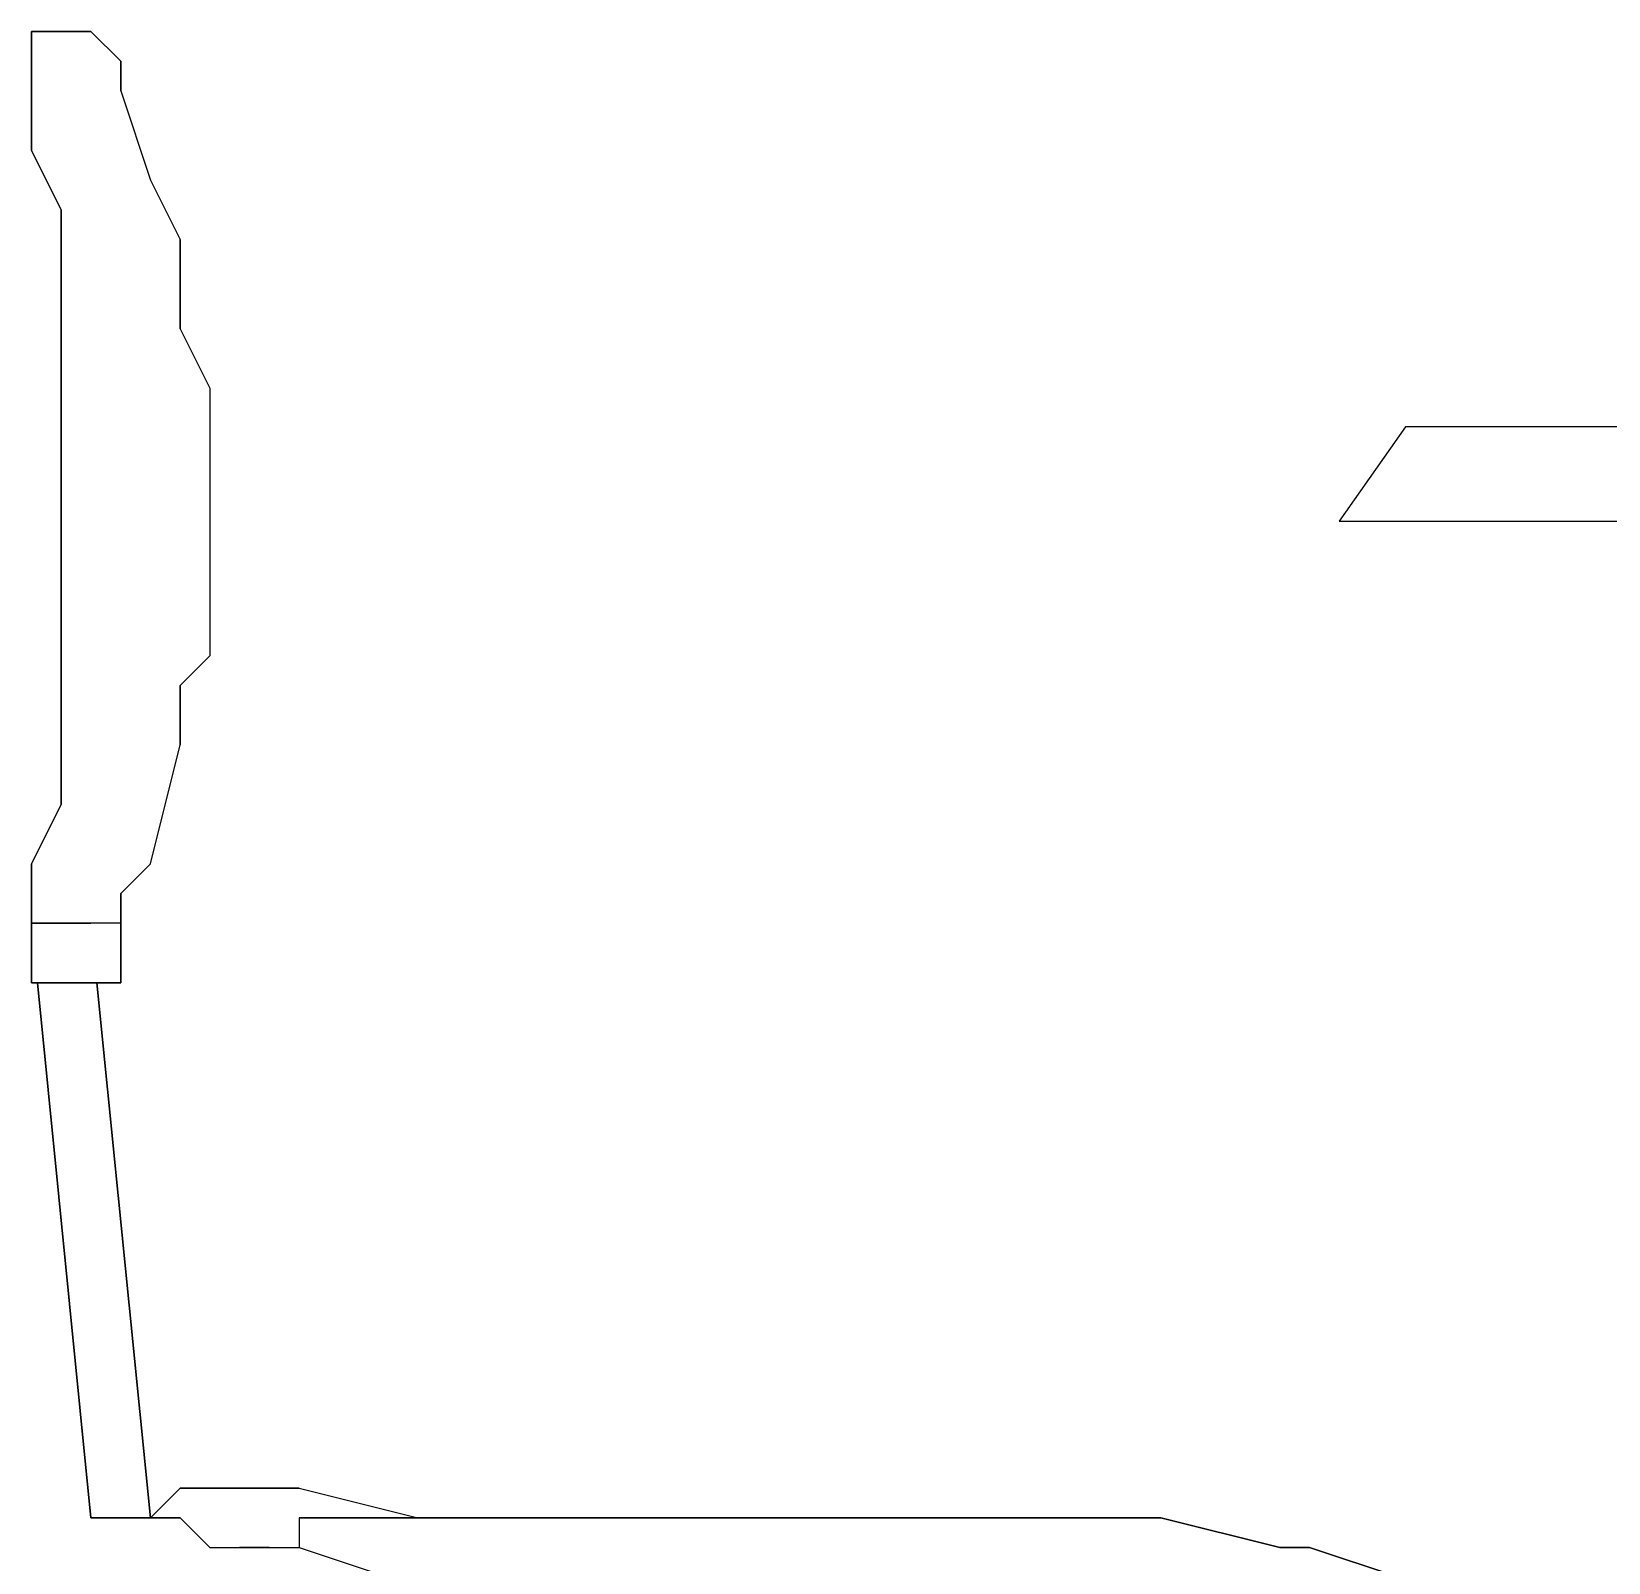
# Model space of a CAD drawing. Header units: millimetres. Extents: x -9787 to -7748, y 3371 to 4331.
# Drawn here: x -9787 to -9257, y 3816 to 4331 of the extents above; entities that cross this region are included whole.
import ezdxf

# ---------------------------------------------------------------- set-up
doc = ezdxf.new("R2010")
doc.units = ezdxf.units.MM
doc.layers.add('FUN', color=2, linetype='Continuous')

msp = doc.modelspace()

# ---------------------------------------------------------------- linework, layer by layer
at = {"layer": 'FUN', "color": 7, "linetype": 'Continuous'}
for p, q in [((-9787.24, 4330.72), (-9787.24, 4320.72)), ((-9787.24, 4310.72), (-9787.24, 4330.72)), ((-9787.24, 4320.72), (-9787.24, 4330.72)), ((-9787.24, 4320.72), (-9787.24, 4330.72)), ((-9787.24, 4310.72), (-9787.24, 4330.72)), ((-9787.24, 4330.72), (-9787.24, 4320.72)), ((-9767.24, 4330.72), (-9787.24, 4330.72)), ((-9787.24, 4330.72), (-9767.24, 4330.72)), ((-9757.24, 4320.72), (-9767.24, 4330.72)), ((-9767.24, 4330.72), (-9757.24, 4320.72)), ((-9787.24, 4320.72), (-9787.24, 4290.72)), ((-9787.24, 4290.72), (-9787.24, 4320.72)), ((-9787.24, 4320.72), (-9787.24, 4320.72)), ((-9787.24, 4320.72), (-9787.24, 4320.72)), ((-9787.24, 4310.72), (-9787.24, 4320.72)), ((-9787.24, 4320.72), (-9787.24, 4320.72)), ((-9787.24, 4320.72), (-9787.24, 4320.72)), ((-9787.24, 4310.72), (-9787.24, 4320.72)), ((-9787.24, 4320.72), (-9787.24, 4310.72)), ((-9787.24, 4310.72), (-9787.24, 4320.72)), ((-9787.24, 4320.72), (-9787.24, 4320.72)), ((-9787.24, 4310.72), (-9787.24, 4320.72)), ((-9787.24, 4320.72), (-9787.24, 4320.72)), ((-9787.24, 4320.72), (-9787.24, 4310.72)), ((-9757.24, 4320.72), (-9757.24, 4310.72)), ((-9757.24, 4310.72), (-9757.24, 4320.72)), ((-9757.24, 4320.72), (-9757.24, 4320.72)), ((-9757.24, 4320.72), (-9757.24, 4320.72)), ((-9757.24, 4320.72), (-9757.24, 4310.72)), ((-9757.24, 4310.72), (-9757.24, 4320.72)), ((-9757.24, 4320.72), (-9757.24, 4320.72)), ((-9757.24, 4310.72), (-9757.24, 4320.72)), ((-9757.24, 4320.72), (-9757.24, 4320.72)), ((-9757.24, 4320.72), (-9757.24, 4310.72)), ((-9787.24, 4310.72), (-9787.24, 4290.72)), ((-9787.24, 4290.72), (-9787.24, 4310.72)), ((-9787.24, 4290.72), (-9787.24, 4310.72)), ((-9787.24, 4290.72), (-9787.24, 4310.72)), ((-9787.24, 4310.72), (-9787.24, 4310.72)), ((-9787.24, 4310.72), (-9787.24, 4310.72)), ((-9787.24, 4310.72), (-9787.24, 4310.72)), ((-9787.24, 4310.72), (-9787.24, 4310.72)), ((-9757.24, 4310.72), (-9747.24, 4280.72)), ((-9757.24, 4310.72), (-9757.24, 4310.72)), ((-9757.24, 4310.72), (-9757.24, 4310.72)), ((-9757.24, 4310.72), (-9757.24, 4310.72)), ((-9757.24, 4310.72), (-9757.24, 4310.72)), ((-9757.24, 4310.72), (-9757.24, 4310.72)), ((-9757.24, 4310.72), (-9757.24, 4310.72)), ((-9757.24, 4310.72), (-9757.24, 4310.72)), ((-9757.24, 4310.72), (-9757.24, 4310.72)), ((-9787.24, 4290.72), (-9777.24, 4270.72)), ((-9787.24, 4290.72), (-9787.24, 4290.72)), ((-9787.24, 4290.72), (-9777.24, 4270.72)), ((-9787.24, 4290.72), (-9777.24, 4270.72)), ((-9777.24, 4270.72), (-9787.24, 4290.72)), ((-9787.24, 4290.72), (-9787.24, 4290.72)), ((-9747.24, 4280.72), (-9737.24, 4260.72)), ((-9747.24, 4280.72), (-9737.24, 4260.72)), ((-9777.24, 4240.72), (-9777.24, 4270.72)), ((-9777.24, 4240.72), (-9777.24, 4270.72)), ((-9777.24, 4270.72), (-9777.24, 4260.72)), ((-9777.24, 4260.72), (-9777.24, 4270.72)), ((-9777.24, 4270.72), (-9777.24, 4260.72)), ((-9777.24, 4260.72), (-9777.24, 4270.72)), ((-9777.24, 4230.72), (-9777.24, 4260.72)), ((-9777.24, 4260.72), (-9777.24, 4230.72)), ((-9777.24, 4230.72), (-9777.24, 4260.72)), ((-9777.24, 4260.72), (-9777.24, 4230.72)), ((-9777.24, 4230.72), (-9777.24, 4260.72)), ((-9777.24, 4260.72), (-9777.24, 4230.72)), ((-9777.24, 4230.72), (-9777.24, 4260.72)), ((-9777.24, 4260.72), (-9777.24, 4230.72)), ((-9777.24, 4230.72), (-9777.24, 4260.72)), ((-9777.24, 4260.72), (-9777.24, 4230.72)), ((-9777.24, 4230.72), (-9777.24, 4260.72)), ((-9777.24, 4260.72), (-9777.24, 4230.72)), ((-9777.24, 4260.72), (-9777.24, 4230.72)), ((-9777.24, 4260.72), (-9777.24, 4230.72)), ((-9777.24, 4260.72), (-9777.24, 4260.72)), ((-9777.24, 4260.72), (-9777.24, 4260.72)), ((-9777.24, 4260.72), (-9777.24, 4260.72)), ((-9777.24, 4260.72), (-9777.24, 4260.72)), ((-9777.24, 4260.72), (-9777.24, 4260.72)), ((-9777.24, 4260.72), (-9777.24, 4240.72)), ((-9777.24, 4240.72), (-9777.24, 4260.72)), ((-9777.24, 4260.72), (-9777.24, 4260.72)), ((-9777.24, 4260.72), (-9777.24, 4260.72)), ((-9777.24, 4260.72), (-9777.24, 4260.72)), ((-9777.24, 4260.72), (-9777.24, 4260.72)), ((-9777.24, 4260.72), (-9777.24, 4260.72)), ((-9737.24, 4260.72), (-9737.24, 4240.72)), ((-9737.24, 4230.72), (-9737.24, 4260.72)), ((-9737.24, 4260.72), (-9737.24, 4230.72)), ((-9737.24, 4260.72), (-9737.24, 4230.72)), ((-9737.24, 4260.72), (-9737.24, 4230.72)), ((-9737.24, 4260.72), (-9737.24, 4240.72)), ((-9777.24, 4230.72), (-9777.24, 4240.72)), ((-9777.24, 4220.72), (-9777.24, 4240.72)), ((-9777.24, 4220.72), (-9777.24, 4240.72)), ((-9777.24, 4240.72), (-9777.24, 4230.72)), ((-9737.24, 4240.72), (-9737.24, 4230.72)), ((-9737.24, 4240.72), (-9737.24, 4230.72)), ((-9777.24, 4230.72), (-9777.24, 4200.72)), ((-9777.24, 4230.72), (-9777.24, 4200.72)), ((-9777.24, 4200.72), (-9777.24, 4230.72)), ((-9777.24, 4230.72), (-9777.24, 4200.72)), ((-9777.24, 4200.72), (-9777.24, 4230.72)), ((-9777.24, 4230.72), (-9777.24, 4200.72)), ((-9777.24, 4200.72), (-9777.24, 4230.72)), ((-9777.24, 4230.72), (-9777.24, 4200.72)), ((-9777.24, 4200.72), (-9777.24, 4230.72)), ((-9777.24, 4200.72), (-9777.24, 4230.72)), ((-9777.24, 4230.72), (-9777.24, 4230.72)), ((-9777.24, 4230.72), (-9777.24, 4230.72)), ((-9777.24, 4230.72), (-9777.24, 4230.72)), ((-9777.24, 4230.72), (-9777.24, 4230.72)), ((-9777.24, 4230.72), (-9777.24, 4230.72)), ((-9777.24, 4230.72), (-9777.24, 4220.72)), ((-9777.24, 4230.72), (-9777.24, 4230.72)), ((-9777.24, 4230.72), (-9777.24, 4230.72)), ((-9777.24, 4230.72), (-9777.24, 4230.72)), ((-9777.24, 4230.72), (-9777.24, 4230.72)), ((-9777.24, 4230.72), (-9777.24, 4230.72)), ((-9777.24, 4220.72), (-9777.24, 4230.72)), ((-9737.24, 4230.72), (-9727.24, 4210.72)), ((-9737.24, 4230.72), (-9727.24, 4210.72)), ((-9737.24, 4230.72), (-9727.24, 4210.72)), ((-9737.24, 4230.72), (-9727.24, 4210.72)), ((-9777.24, 4200.72), (-9777.24, 4220.72)), ((-9777.24, 4200.72), (-9777.24, 4220.72)), ((-9727.24, 4210.72), (-9727.24, 4200.72)), ((-9727.24, 4210.72), (-9727.24, 4200.72)), ((-9777.24, 4170.72), (-9777.24, 4200.72)), ((-9777.24, 4170.72), (-9777.24, 4200.72)), ((-9777.24, 4170.72), (-9777.24, 4200.72)), ((-9777.24, 4170.72), (-9777.24, 4200.72)), ((-9777.24, 4170.72), (-9777.24, 4200.72)), ((-9777.24, 4200.72), (-9777.24, 4170.72)), ((-9777.24, 4170.72), (-9777.24, 4200.72)), ((-9777.24, 4200.72), (-9777.24, 4170.72)), ((-9777.24, 4170.72), (-9777.24, 4200.72)), ((-9777.24, 4200.72), (-9777.24, 4170.72)), ((-9777.24, 4170.72), (-9777.24, 4200.72)), ((-9777.24, 4170.72), (-9777.24, 4200.72)), ((-9777.24, 4200.72), (-9777.24, 4200.72)), ((-9777.24, 4200.72), (-9777.24, 4200.72)), ((-9777.24, 4200.72), (-9777.24, 4200.72)), ((-9777.24, 4200.72), (-9777.24, 4200.72)), ((-9777.24, 4200.72), (-9777.24, 4200.72)), ((-9777.24, 4200.72), (-9777.24, 4200.72)), ((-9777.24, 4200.72), (-9777.24, 4200.72)), ((-9777.24, 4200.72), (-9777.24, 4200.72)), ((-9777.24, 4200.72), (-9777.24, 4200.72)), ((-9777.24, 4200.72), (-9777.24, 4200.72)), ((-9727.24, 4200.72), (-9727.24, 4180.72)), ((-9727.24, 4200.72), (-9727.24, 4180.72)), ((-9727.24, 4180.72), (-9727.24, 4170.72)), ((-9727.24, 4180.72), (-9727.24, 4170.72)), ((-9777.24, 4140.72), (-9777.24, 4170.72)), ((-9777.24, 4170.72), (-9777.24, 4140.72)), ((-9777.24, 4140.72), (-9777.24, 4170.72)), ((-9777.24, 4170.72), (-9777.24, 4140.72)), ((-9777.24, 4140.72), (-9777.24, 4170.72)), ((-9777.24, 4170.72), (-9777.24, 4140.72)), ((-9777.24, 4140.72), (-9777.24, 4170.72)), ((-9777.24, 4170.72), (-9777.24, 4140.72)), ((-9777.24, 4140.72), (-9777.24, 4170.72)), ((-9777.24, 4170.72), (-9777.24, 4150.72)), ((-9777.24, 4140.72), (-9777.24, 4170.72)), ((-9777.24, 4150.72), (-9777.24, 4170.72)), ((-9777.24, 4170.72), (-9777.24, 4170.72)), ((-9777.24, 4170.72), (-9777.24, 4170.72)), ((-9777.24, 4170.72), (-9777.24, 4170.72)), ((-9777.24, 4170.72), (-9777.24, 4170.72)), ((-9777.24, 4170.72), (-9777.24, 4170.72)), ((-9777.24, 4170.72), (-9777.24, 4170.72)), ((-9777.24, 4170.72), (-9777.24, 4170.72)), ((-9777.24, 4170.72), (-9777.24, 4170.72)), ((-9777.24, 4170.72), (-9777.24, 4170.72)), ((-9777.24, 4170.72), (-9777.24, 4170.72)), ((-9727.24, 4170.72), (-9727.24, 4160.72)), ((-9727.24, 4170.72), (-9727.24, 4160.72)), ((-9727.24, 4160.72), (-9727.24, 4140.72)), ((-9727.24, 4160.72), (-9727.24, 4140.72)), ((-9777.24, 4120.72), (-9777.24, 4150.72)), ((-9777.24, 4120.72), (-9777.24, 4150.72)), ((-9777.24, 4140.72), (-9777.24, 4150.72)), ((-9777.24, 4150.72), (-9777.24, 4140.72)), ((-9777.24, 4110.72), (-9777.24, 4140.72)), ((-9777.24, 4140.72), (-9777.24, 4110.72)), ((-9777.24, 4110.72), (-9777.24, 4140.72)), ((-9777.24, 4140.72), (-9777.24, 4110.72)), ((-9777.24, 4110.72), (-9777.24, 4140.72)), ((-9777.24, 4140.72), (-9777.24, 4110.72)), ((-9777.24, 4110.72), (-9777.24, 4140.72)), ((-9777.24, 4140.72), (-9777.24, 4110.72)), ((-9777.24, 4110.72), (-9777.24, 4140.72)), ((-9777.24, 4110.72), (-9777.24, 4140.72)), ((-9777.24, 4140.72), (-9777.24, 4140.72)), ((-9777.24, 4140.72), (-9777.24, 4140.72)), ((-9777.24, 4140.72), (-9777.24, 4140.72)), ((-9777.24, 4140.72), (-9777.24, 4140.72)), ((-9777.24, 4140.72), (-9777.24, 4140.72)), ((-9777.24, 4140.72), (-9777.24, 4140.72)), ((-9777.24, 4140.72), (-9777.24, 4140.72)), ((-9777.24, 4140.72), (-9777.24, 4140.72)), ((-9727.24, 4140.72), (-9727.24, 4120.72)), ((-9727.24, 4140.72), (-9727.24, 4120.72)), ((-9777.24, 4100.72), (-9777.24, 4120.72)), ((-9777.24, 4100.72), (-9777.24, 4120.72)), ((-9777.24, 4120.72), (-9777.24, 4110.72)), ((-9777.24, 4110.72), (-9777.24, 4120.72)), ((-9727.24, 4120.72), (-9737.24, 4110.72)), ((-9727.24, 4120.72), (-9737.24, 4110.72)), ((-9727.24, 4120.72), (-9737.24, 4110.72)), ((-9737.24, 4110.72), (-9727.24, 4120.72)), ((-9777.24, 4110.72), (-9777.24, 4070.72)), ((-9777.24, 4110.72), (-9777.24, 4070.72)), ((-9777.24, 4070.72), (-9777.24, 4110.72)), ((-9777.24, 4110.72), (-9777.24, 4070.72)), ((-9777.24, 4070.72), (-9777.24, 4110.72)), ((-9777.24, 4070.72), (-9777.24, 4110.72)), ((-9777.24, 4090.72), (-9777.24, 4110.72)), ((-9777.24, 4100.72), (-9777.24, 4110.72)), ((-9777.24, 4090.72), (-9777.24, 4110.72)), ((-9777.24, 4090.72), (-9777.24, 4110.72)), ((-9777.24, 4090.72), (-9777.24, 4110.72)), ((-9777.24, 4110.72), (-9777.24, 4090.72)), ((-9777.24, 4110.72), (-9777.24, 4090.72)), ((-9777.24, 4090.72), (-9777.24, 4110.72)), ((-9777.24, 4090.72), (-9777.24, 4110.72)), ((-9777.24, 4110.72), (-9777.24, 4100.72)), ((-9777.24, 4110.72), (-9777.24, 4110.72)), ((-9777.24, 4110.72), (-9777.24, 4110.72)), ((-9777.24, 4110.72), (-9777.24, 4110.72)), ((-9777.24, 4110.72), (-9777.24, 4110.72)), ((-9777.24, 4110.72), (-9777.24, 4110.72)), ((-9777.24, 4110.72), (-9777.24, 4110.72)), ((-9777.24, 4110.72), (-9777.24, 4110.72)), ((-9777.24, 4110.72), (-9777.24, 4110.72)), ((-9777.24, 4110.72), (-9777.24, 4110.72)), ((-9777.24, 4110.72), (-9777.24, 4110.72)), ((-9737.24, 4090.72), (-9737.24, 4110.72)), ((-9737.24, 4110.72), (-9737.24, 4100.72)), ((-9737.24, 4090.72), (-9737.24, 4110.72)), ((-9737.24, 4090.72), (-9737.24, 4110.72)), ((-9737.24, 4110.72), (-9737.24, 4090.72)), ((-9737.24, 4110.72), (-9737.24, 4100.72)), ((-9777.24, 4070.72), (-9777.24, 4100.72)), ((-9777.24, 4070.72), (-9777.24, 4100.72)), ((-9777.24, 4090.72), (-9777.24, 4100.72)), ((-9777.24, 4100.72), (-9777.24, 4090.72)), ((-9737.24, 4100.72), (-9737.24, 4090.72)), ((-9737.24, 4100.72), (-9737.24, 4090.72)), ((-9777.24, 4070.72), (-9777.24, 4090.72)), ((-9777.24, 4090.72), (-9777.24, 4070.72)), ((-9777.24, 4070.72), (-9777.24, 4090.72)), ((-9777.24, 4090.72), (-9777.24, 4070.72)), ((-9777.24, 4090.72), (-9777.24, 4070.72)), ((-9777.24, 4070.72), (-9777.24, 4090.72)), ((-9777.24, 4070.72), (-9777.24, 4090.72)), ((-9777.24, 4070.72), (-9777.24, 4090.72)), ((-9777.24, 4090.72), (-9777.24, 4090.72)), ((-9777.24, 4090.72), (-9777.24, 4090.72)), ((-9747.24, 4050.72), (-9737.24, 4090.72)), ((-9747.24, 4050.72), (-9737.24, 4090.72)), ((-9787.24, 4050.72), (-9777.24, 4070.72)), ((-9787.24, 4050.72), (-9777.24, 4070.72)), ((-9777.24, 4070.72), (-9787.24, 4050.72)), ((-9787.24, 4050.72), (-9777.24, 4070.72)), ((-9777.24, 4070.72), (-9777.24, 4070.72)), ((-9777.24, 4070.72), (-9777.24, 4070.72)), ((-9777.24, 4070.72), (-9777.24, 4070.72)), ((-9777.24, 4070.72), (-9777.24, 4070.72)), ((-9787.24, 4040.72), (-9787.24, 4050.72)), ((-9787.24, 4040.72), (-9787.24, 4050.72)), ((-9787.24, 4040.72), (-9787.24, 4050.72)), ((-9787.24, 4050.72), (-9787.24, 4040.72)), ((-9757.24, 4040.72), (-9747.24, 4050.72)), ((-9757.24, 4040.72), (-9747.24, 4050.72)), ((-9757.24, 4040.72), (-9747.24, 4050.72)), ((-9747.24, 4050.72), (-9757.24, 4040.72)), ((-9747.24, 4050.72), (-9757.24, 4040.72)), ((-9757.24, 4040.72), (-9747.24, 4050.72)), ((-9787.24, 4040.72), (-9787.24, 4030.72)), ((-9787.24, 4030.72), (-9787.24, 4040.72)), ((-9787.24, 4010.72), (-9787.24, 4040.72)), ((-9787.24, 4030.72), (-9787.24, 4040.72)), ((-9787.24, 4010.72), (-9787.24, 4040.72)), ((-9787.24, 4010.72), (-9787.24, 4040.72)), ((-9787.24, 4040.72), (-9787.24, 4030.72)), ((-9787.24, 4010.72), (-9787.24, 4040.72)), ((-9787.24, 4040.72), (-9787.24, 4030.72)), ((-9787.24, 4030.72), (-9787.24, 4040.72)), ((-9787.24, 4040.72), (-9787.24, 4040.72)), ((-9787.24, 4040.72), (-9787.24, 4040.72)), ((-9787.24, 4040.72), (-9787.24, 4040.72)), ((-9787.24, 4040.72), (-9787.24, 4040.72)), ((-9787.24, 4040.72), (-9787.24, 4040.72)), ((-9787.24, 4040.72), (-9787.24, 4040.72)), ((-9757.24, 4040.72), (-9757.24, 4010.72)), ((-9757.24, 4030.72), (-9757.24, 4040.72)), ((-9757.24, 4030.72), (-9757.24, 4040.72)), ((-9757.24, 4030.72), (-9757.24, 4040.72)), ((-9757.24, 4030.72), (-9757.24, 4040.72)), ((-9757.24, 4040.72), (-9757.24, 4030.72)), ((-9757.24, 4010.72), (-9757.24, 4040.72)), ((-9757.24, 4040.72), (-9757.24, 4030.72)), ((-9757.24, 4040.72), (-9757.24, 4040.72)), ((-9757.24, 4040.72), (-9757.24, 4040.72)), ((-9757.24, 4040.72), (-9757.24, 4040.72)), ((-9757.24, 4040.72), (-9757.24, 4040.72)), ((-9757.24, 4040.72), (-9757.24, 4040.72)), ((-9757.24, 4040.72), (-9757.24, 4040.72)), ((-9757.24, 4040.72), (-9757.24, 4040.72)), ((-9757.24, 4040.72), (-9757.24, 4040.72)), ((-9757.24, 4040.72), (-9757.24, 4040.72)), ((-9757.24, 4040.72), (-9757.24, 4040.72)), ((-9757.24, 4040.72), (-9757.24, 4040.72)), ((-9757.24, 4040.72), (-9757.24, 4040.72)), ((-9757.24, 4030.72), (-9787.24, 4030.72)), ((-9757.24, 4030.72), (-9787.24, 4030.72)), ((-9787.24, 4030.72), (-9767.24, 4030.72)), ((-9767.24, 4030.72), (-9787.24, 4030.72)), ((-9787.24, 4030.72), (-9767.24, 4030.72)), ((-9767.24, 4030.72), (-9787.24, 4030.72)), ((-9787.24, 4030.72), (-9787.24, 4010.72)), ((-9787.24, 4010.72), (-9787.24, 4030.72)), ((-9787.24, 4010.72), (-9787.24, 4030.72)), ((-9787.24, 4030.72), (-9787.24, 4010.72)), ((-9787.24, 4030.72), (-9777.24, 4030.72)), ((-9777.24, 4030.72), (-9787.24, 4030.72)), ((-9777.24, 4030.72), (-9787.24, 4030.72)), ((-9787.24, 4030.72), (-9777.24, 4030.72)), ((-9787.24, 4030.72), (-9787.24, 4030.72)), ((-9787.24, 4030.72), (-9787.24, 4030.72)), ((-9787.24, 4030.72), (-9787.24, 4030.72)), ((-9787.24, 4030.72), (-9787.24, 4030.72)), ((-9787.24, 4030.72), (-9787.24, 4030.72)), ((-9787.24, 4030.72), (-9787.24, 4030.72)), ((-9777.24, 4030.72), (-9767.24, 4030.72)), ((-9767.24, 4030.72), (-9777.24, 4030.72)), ((-9777.24, 4030.72), (-9767.24, 4030.72)), ((-9767.24, 4030.72), (-9777.24, 4030.72)), ((-9757.24, 4030.72), (-9777.24, 4030.72)), ((-9757.24, 4030.72), (-9777.24, 4030.72)), ((-9777.24, 4030.72), (-9777.24, 4030.72)), ((-9777.24, 4030.72), (-9777.24, 4030.72)), ((-9777.24, 4030.72), (-9777.24, 4030.72)), ((-9777.24, 4030.72), (-9777.24, 4030.72)), ((-9777.24, 4030.72), (-9777.24, 4030.72)), ((-9777.24, 4030.72), (-9777.24, 4030.72)), ((-9777.24, 4030.72), (-9777.24, 4030.72)), ((-9777.24, 4030.72), (-9777.24, 4030.72)), ((-9777.24, 4030.72), (-9777.24, 4030.72)), ((-9777.24, 4030.72), (-9777.24, 4030.72)), ((-9777.24, 4030.72), (-9777.24, 4030.72)), ((-9777.24, 4030.72), (-9777.24, 4030.72)), ((-9777.24, 4030.72), (-9777.24, 4030.72)), ((-9777.24, 4030.72), (-9777.24, 4030.72)), ((-9777.24, 4030.72), (-9777.24, 4030.72)), ((-9777.24, 4030.72), (-9777.24, 4030.72)), ((-9777.24, 4030.72), (-9777.24, 4030.72)), ((-9777.24, 4030.72), (-9777.24, 4030.72)), ((-9777.24, 4030.72), (-9777.24, 4030.72)), ((-9777.24, 4030.72), (-9777.24, 4030.72)), ((-9777.24, 4030.72), (-9777.24, 4030.72)), ((-9777.24, 4030.72), (-9777.24, 4030.72)), ((-9767.24, 4030.72), (-9767.24, 4030.72)), ((-9767.24, 4030.72), (-9767.24, 4030.72)), ((-9767.24, 4030.72), (-9767.24, 4030.72)), ((-9767.24, 4030.72), (-9767.24, 4030.72)), ((-9767.24, 4030.72), (-9767.24, 4030.72)), ((-9767.24, 4030.72), (-9767.24, 4030.72)), ((-9767.24, 4030.72), (-9767.24, 4030.72)), ((-9767.24, 4030.72), (-9767.24, 4030.72)), ((-9767.24, 4030.72), (-9767.24, 4030.72)), ((-9767.24, 4030.72), (-9767.24, 4030.72)), ((-9767.24, 4030.72), (-9767.24, 4030.72)), ((-9767.24, 4030.72), (-9767.24, 4030.72)), ((-9767.24, 4030.72), (-9767.24, 4030.72)), ((-9767.24, 4030.72), (-9767.24, 4030.72)), ((-9767.24, 4030.72), (-9767.24, 4030.72)), ((-9767.24, 4030.72), (-9767.24, 4030.72)), ((-9767.24, 4030.72), (-9767.24, 4030.72)), ((-9767.24, 4030.72), (-9767.24, 4030.72)), ((-9757.24, 4010.72), (-9757.24, 4030.72)), ((-9757.24, 4030.72), (-9757.24, 4010.72)), ((-9757.24, 4030.72), (-9757.24, 4030.72)), ((-9757.24, 4030.72), (-9757.24, 4030.72)), ((-9787.24, 4010.72), (-9767.24, 4010.72)), ((-9757.24, 4010.72), (-9787.24, 4010.72)), ((-9757.24, 4010.72), (-9787.24, 4010.72)), ((-9787.24, 4010.72), (-9767.24, 4010.72)), ((-9787.24, 4010.72), (-9767.24, 4010.72)), ((-9767.24, 4010.72), (-9787.24, 4010.72)), ((-9787.24, 4010.72), (-9787.24, 4010.72)), ((-9787.24, 4010.72), (-9787.24, 4010.72)), ((-9787.24, 4010.72), (-9787.24, 4010.72)), ((-9787.24, 4010.72), (-9787.24, 4010.72)), ((-9785.24, 4010.72), (-9767.24, 3830.72)), ((-9785.24, 4010.72), (-9767.24, 3830.72)), ((-9767.24, 3830.72), (-9785.24, 4010.72)), ((-9767.24, 3830.72), (-9785.24, 4010.72)), ((-9767.24, 4010.72), (-9757.24, 4010.72)), ((-9767.24, 4010.72), (-9757.24, 4010.72)), ((-9767.24, 4010.72), (-9767.24, 4010.72)), ((-9767.24, 4010.72), (-9767.24, 4010.72)), ((-9765.24, 4010.72), (-9747.24, 3830.72)), ((-9747.24, 3830.72), (-9765.24, 4010.72)), ((-9737.24, 3840.72), (-9747.24, 3830.72)), ((-9747.24, 3830.72), (-9737.24, 3840.72)), ((-9737.24, 3840.72), (-9747.24, 3830.72)), ((-9747.24, 3830.72), (-9737.24, 3840.72)), ((-9737.24, 3840.72), (-9747.24, 3830.72)), ((-9737.24, 3840.72), (-9747.24, 3830.72)), ((-9737.24, 3840.72), (-9717.24, 3840.72)), ((-9737.24, 3840.72), (-9717.24, 3840.72)), ((-9717.24, 3840.72), (-9737.24, 3840.72)), ((-9737.24, 3840.72), (-9717.24, 3840.72)), ((-9717.24, 3840.72), (-9737.24, 3840.72)), ((-9737.24, 3840.72), (-9717.24, 3840.72)), ((-9717.24, 3840.72), (-9737.24, 3840.72)), ((-9737.24, 3840.72), (-9717.24, 3840.72)), ((-9737.24, 3840.72), (-9707.24, 3840.72)), ((-9707.24, 3840.72), (-9737.24, 3840.72)), ((-9737.24, 3840.72), (-9707.24, 3840.72)), ((-9707.24, 3840.72), (-9737.24, 3840.72)), ((-9707.24, 3840.72), (-9737.24, 3840.72)), ((-9737.24, 3840.72), (-9707.24, 3840.72)), ((-9717.24, 3840.72), (-9737.24, 3840.72)), ((-9737.24, 3840.72), (-9707.24, 3840.72)), ((-9707.24, 3840.72), (-9737.24, 3840.72)), ((-9707.24, 3840.72), (-9737.24, 3840.72)), ((-9737.24, 3840.72), (-9737.24, 3840.72)), ((-9737.24, 3840.72), (-9737.24, 3840.72)), ((-9737.24, 3840.72), (-9737.24, 3840.72)), ((-9737.24, 3840.72), (-9737.24, 3840.72)), ((-9737.24, 3840.72), (-9737.24, 3840.72)), ((-9737.24, 3840.72), (-9737.24, 3840.72)), ((-9737.24, 3840.72), (-9737.24, 3840.72)), ((-9737.24, 3840.72), (-9737.24, 3840.72)), ((-9737.24, 3840.72), (-9737.24, 3840.72)), ((-9737.24, 3840.72), (-9737.24, 3840.72)), ((-9727.24, 3840.72), (-9737.24, 3840.72)), ((-9737.24, 3840.72), (-9727.24, 3840.72)), ((-9737.24, 3840.72), (-9737.24, 3840.72)), ((-9737.24, 3840.72), (-9737.24, 3840.72)), ((-9737.24, 3840.72), (-9737.24, 3840.72)), ((-9727.24, 3840.72), (-9737.24, 3840.72)), ((-9737.24, 3840.72), (-9737.24, 3840.72)), ((-9737.24, 3840.72), (-9737.24, 3840.72)), ((-9737.24, 3840.72), (-9727.24, 3840.72)), ((-9727.24, 3840.72), (-9697.24, 3840.72)), ((-9717.24, 3840.72), (-9727.24, 3840.72)), ((-9727.24, 3840.72), (-9697.24, 3840.72)), ((-9717.24, 3840.72), (-9727.24, 3840.72)), ((-9727.24, 3840.72), (-9707.24, 3840.72)), ((-9717.24, 3840.72), (-9727.24, 3840.72)), ((-9707.24, 3840.72), (-9727.24, 3840.72)), ((-9717.24, 3840.72), (-9707.24, 3840.72)), ((-9697.24, 3840.72), (-9717.24, 3840.72)), ((-9717.24, 3840.72), (-9707.24, 3840.72)), ((-9717.24, 3840.72), (-9697.24, 3840.72)), ((-9707.24, 3840.72), (-9717.24, 3840.72)), ((-9707.24, 3840.72), (-9717.24, 3840.72)), ((-9707.24, 3840.72), (-9717.24, 3840.72)), ((-9717.24, 3840.72), (-9707.24, 3840.72)), ((-9717.24, 3840.72), (-9717.24, 3840.72)), ((-9717.24, 3840.72), (-9717.24, 3840.72)), ((-9717.24, 3840.72), (-9717.24, 3840.72)), ((-9717.24, 3840.72), (-9717.24, 3840.72)), ((-9717.24, 3840.72), (-9717.24, 3840.72)), ((-9717.24, 3840.72), (-9717.24, 3840.72)), ((-9707.24, 3840.72), (-9697.24, 3840.72)), ((-9697.24, 3840.72), (-9707.24, 3840.72)), ((-9707.24, 3840.72), (-9707.24, 3840.72)), ((-9707.24, 3840.72), (-9707.24, 3840.72)), ((-9707.24, 3840.72), (-9707.24, 3840.72)), ((-9707.24, 3840.72), (-9707.24, 3840.72)), ((-9707.24, 3840.72), (-9707.24, 3840.72)), ((-9707.24, 3840.72), (-9707.24, 3840.72)), ((-9697.24, 3840.72), (-9657.24, 3830.72)), ((-9697.24, 3840.72), (-9657.24, 3830.72)), ((-9697.24, 3840.72), (-9697.24, 3840.72)), ((-9697.24, 3840.72), (-9697.24, 3840.72)), ((-9757.24, 3830.72), (-9767.24, 3830.72)), ((-9767.24, 3830.72), (-9757.24, 3830.72)), ((-9767.24, 3830.72), (-9767.24, 3830.72)), ((-9767.24, 3830.72), (-9767.24, 3830.72)), ((-9767.24, 3830.72), (-9767.24, 3830.72)), ((-9767.24, 3830.72), (-9767.24, 3830.72)), ((-9767.24, 3830.72), (-9767.24, 3830.72)), ((-9747.24, 3830.72), (-9757.24, 3830.72)), ((-9757.24, 3830.72), (-9747.24, 3830.72)), ((-9747.24, 3830.72), (-9757.24, 3830.72)), ((-9757.24, 3830.72), (-9747.24, 3830.72)), ((-9757.24, 3830.72), (-9757.24, 3830.72)), ((-9757.24, 3830.72), (-9757.24, 3830.72)), ((-9757.24, 3830.72), (-9757.24, 3830.72)), ((-9757.24, 3830.72), (-9757.24, 3830.72)), ((-9757.24, 3830.72), (-9757.24, 3830.72)), ((-9757.24, 3830.72), (-9757.24, 3830.72)), ((-9757.24, 3830.72), (-9757.24, 3830.72)), ((-9757.24, 3830.72), (-9757.24, 3830.72)), ((-9757.24, 3830.72), (-9757.24, 3830.72)), ((-9757.24, 3830.72), (-9757.24, 3830.72)), ((-9757.24, 3830.72), (-9757.24, 3830.72)), ((-9757.24, 3830.72), (-9757.24, 3830.72)), ((-9757.24, 3830.72), (-9757.24, 3830.72)), ((-9757.24, 3830.72), (-9757.24, 3830.72)), ((-9757.24, 3830.72), (-9757.24, 3830.72)), ((-9757.24, 3830.72), (-9757.24, 3830.72)), ((-9757.24, 3830.72), (-9757.24, 3830.72)), ((-9757.24, 3830.72), (-9757.24, 3830.72)), ((-9757.24, 3830.72), (-9757.24, 3830.72)), ((-9757.24, 3830.72), (-9757.24, 3830.72)), ((-9757.24, 3830.72), (-9757.24, 3830.72)), ((-9757.24, 3830.72), (-9757.24, 3830.72)), ((-9757.24, 3830.72), (-9757.24, 3830.72)), ((-9757.24, 3830.72), (-9757.24, 3830.72)), ((-9757.24, 3830.72), (-9757.24, 3830.72)), ((-9757.24, 3830.72), (-9757.24, 3830.72)), ((-9757.24, 3830.72), (-9757.24, 3830.72)), ((-9757.24, 3830.72), (-9757.24, 3830.72)), ((-9757.24, 3830.72), (-9757.24, 3830.72)), ((-9757.24, 3830.72), (-9757.24, 3830.72)), ((-9757.24, 3830.72), (-9757.24, 3830.72)), ((-9757.24, 3830.72), (-9757.24, 3830.72)), ((-9757.24, 3830.72), (-9757.24, 3830.72)), ((-9757.24, 3830.72), (-9757.24, 3830.72)), ((-9757.24, 3830.72), (-9757.24, 3830.72)), ((-9757.24, 3830.72), (-9757.24, 3830.72)), ((-9757.24, 3830.72), (-9757.24, 3830.72)), ((-9757.24, 3830.72), (-9757.24, 3830.72)), ((-9757.24, 3830.72), (-9757.24, 3830.72)), ((-9757.24, 3830.72), (-9757.24, 3830.72)), ((-9757.24, 3830.72), (-9757.24, 3830.72)), ((-9757.24, 3830.72), (-9757.24, 3830.72)), ((-9757.24, 3830.72), (-9757.24, 3830.72)), ((-9757.24, 3830.72), (-9757.24, 3830.72)), ((-9757.24, 3830.72), (-9757.24, 3830.72)), ((-9757.24, 3830.72), (-9757.24, 3830.72)), ((-9757.24, 3830.72), (-9757.24, 3830.72)), ((-9737.24, 3830.72), (-9747.24, 3830.72)), ((-9747.24, 3830.72), (-9737.24, 3830.72)), ((-9747.24, 3830.72), (-9747.24, 3830.72)), ((-9747.24, 3830.72), (-9747.24, 3830.72)), ((-9747.24, 3830.72), (-9747.24, 3830.72)), ((-9747.24, 3830.72), (-9747.24, 3830.72)), ((-9747.24, 3830.72), (-9747.24, 3830.72)), ((-9747.24, 3830.72), (-9747.24, 3830.72)), ((-9747.24, 3830.72), (-9747.24, 3830.72)), ((-9747.24, 3830.72), (-9747.24, 3830.72)), ((-9747.24, 3830.72), (-9747.24, 3830.72)), ((-9747.24, 3830.72), (-9747.24, 3830.72)), ((-9747.24, 3830.72), (-9747.24, 3830.72)), ((-9747.24, 3830.72), (-9747.24, 3830.72)), ((-9747.24, 3830.72), (-9747.24, 3830.72)), ((-9747.24, 3830.72), (-9747.24, 3830.72)), ((-9747.24, 3830.72), (-9747.24, 3830.72)), ((-9747.24, 3830.72), (-9747.24, 3830.72)), ((-9747.24, 3830.72), (-9747.24, 3830.72)), ((-9747.24, 3830.72), (-9747.24, 3830.72)), ((-9747.24, 3830.72), (-9747.24, 3830.72)), ((-9747.24, 3830.72), (-9747.24, 3830.72)), ((-9747.24, 3830.72), (-9747.24, 3830.72)), ((-9747.24, 3830.72), (-9747.24, 3830.72)), ((-9747.24, 3830.72), (-9747.24, 3830.72)), ((-9747.24, 3830.72), (-9747.24, 3830.72)), ((-9747.24, 3830.72), (-9747.24, 3830.72)), ((-9747.24, 3830.72), (-9747.24, 3830.72)), ((-9747.24, 3830.72), (-9747.24, 3830.72)), ((-9747.24, 3830.72), (-9747.24, 3830.72)), ((-9747.24, 3830.72), (-9747.24, 3830.72)), ((-9747.24, 3830.72), (-9747.24, 3830.72)), ((-9747.24, 3830.72), (-9747.24, 3830.72)), ((-9747.24, 3830.72), (-9747.24, 3830.72)), ((-9747.24, 3830.72), (-9747.24, 3830.72)), ((-9747.24, 3830.72), (-9747.24, 3830.72)), ((-9747.24, 3830.72), (-9747.24, 3830.72)), ((-9747.24, 3830.72), (-9747.24, 3830.72)), ((-9747.24, 3830.72), (-9747.24, 3830.72)), ((-9747.24, 3830.72), (-9747.24, 3830.72)), ((-9747.24, 3830.72), (-9747.24, 3830.72)), ((-9747.24, 3830.72), (-9747.24, 3830.72)), ((-9737.24, 3830.72), (-9737.24, 3830.72)), ((-9737.24, 3830.72), (-9737.24, 3830.72)), ((-9737.24, 3830.72), (-9737.24, 3830.72)), ((-9737.24, 3830.72), (-9727.24, 3820.72)), ((-9657.24, 3830.72), (-9697.24, 3830.72)), ((-9697.24, 3830.72), (-9657.24, 3830.72)), ((-9697.24, 3830.72), (-9697.24, 3820.72)), ((-9697.24, 3830.72), (-9697.24, 3820.72)), ((-9677.24, 3830.72), (-9637.24, 3830.72)), ((-9637.24, 3830.72), (-9677.24, 3830.72)), ((-9677.24, 3830.72), (-9647.24, 3830.72)), ((-9647.24, 3830.72), (-9677.24, 3830.72)), ((-9677.24, 3830.72), (-9637.24, 3830.72)), ((-9677.24, 3830.72), (-9637.24, 3830.72)), ((-9637.24, 3830.72), (-9677.24, 3830.72)), ((-9677.24, 3830.72), (-9637.24, 3830.72)), ((-9637.24, 3830.72), (-9677.24, 3830.72)), ((-9677.24, 3830.72), (-9637.24, 3830.72)), ((-9637.24, 3830.72), (-9677.24, 3830.72)), ((-9677.24, 3830.72), (-9637.24, 3830.72)), ((-9637.24, 3830.72), (-9677.24, 3830.72)), ((-9677.24, 3830.72), (-9637.24, 3830.72)), ((-9637.24, 3830.72), (-9677.24, 3830.72)), ((-9637.24, 3830.72), (-9677.24, 3830.72)), ((-9677.24, 3830.72), (-9677.24, 3830.72)), ((-9677.24, 3830.72), (-9677.24, 3830.72)), ((-9677.24, 3830.72), (-9667.24, 3830.72)), ((-9677.24, 3830.72), (-9677.24, 3830.72)), ((-9677.24, 3830.72), (-9667.24, 3830.72)), ((-9677.24, 3830.72), (-9677.24, 3830.72)), ((-9677.24, 3830.72), (-9677.24, 3830.72)), ((-9677.24, 3830.72), (-9677.24, 3830.72)), ((-9677.24, 3830.72), (-9677.24, 3830.72)), ((-9677.24, 3830.72), (-9677.24, 3830.72)), ((-9667.24, 3830.72), (-9677.24, 3830.72)), ((-9677.24, 3830.72), (-9677.24, 3830.72)), ((-9677.24, 3830.72), (-9677.24, 3830.72)), ((-9677.24, 3830.72), (-9677.24, 3830.72)), ((-9677.24, 3830.72), (-9677.24, 3830.72)), ((-9677.24, 3830.72), (-9667.24, 3830.72)), ((-9667.24, 3830.72), (-9657.24, 3830.72)), ((-9667.24, 3830.72), (-9627.24, 3830.72)), ((-9667.24, 3830.72), (-9627.24, 3830.72)), ((-9657.24, 3830.72), (-9667.24, 3830.72)), ((-9667.24, 3830.72), (-9627.24, 3830.72)), ((-9627.24, 3830.72), (-9667.24, 3830.72)), ((-9657.24, 3830.72), (-9667.24, 3830.72)), ((-9667.24, 3830.72), (-9637.24, 3830.72)), ((-9657.24, 3830.72), (-9667.24, 3830.72)), ((-9637.24, 3830.72), (-9667.24, 3830.72)), ((-9667.24, 3830.72), (-9667.24, 3830.72)), ((-9667.24, 3830.72), (-9667.24, 3830.72)), ((-9627.24, 3830.72), (-9657.24, 3830.72)), ((-9657.24, 3830.72), (-9627.24, 3830.72)), ((-9627.24, 3830.72), (-9657.24, 3830.72)), ((-9627.24, 3830.72), (-9657.24, 3830.72)), ((-9657.24, 3830.72), (-9627.24, 3830.72)), ((-9657.24, 3830.72), (-9647.24, 3830.72)), ((-9657.24, 3830.72), (-9647.24, 3830.72)), ((-9647.24, 3830.72), (-9617.24, 3830.72)), ((-9617.24, 3830.72), (-9647.24, 3830.72)), ((-9637.24, 3830.72), (-9597.24, 3830.72)), ((-9597.24, 3830.72), (-9637.24, 3830.72)), ((-9637.24, 3830.72), (-9627.24, 3830.72)), ((-9627.24, 3830.72), (-9637.24, 3830.72)), ((-9637.24, 3830.72), (-9597.24, 3830.72)), ((-9637.24, 3830.72), (-9597.24, 3830.72)), ((-9597.24, 3830.72), (-9637.24, 3830.72)), ((-9627.24, 3830.72), (-9637.24, 3830.72)), ((-9637.24, 3830.72), (-9597.24, 3830.72)), ((-9597.24, 3830.72), (-9637.24, 3830.72)), ((-9637.24, 3830.72), (-9597.24, 3830.72)), ((-9597.24, 3830.72), (-9637.24, 3830.72)), ((-9637.24, 3830.72), (-9597.24, 3830.72)), ((-9597.24, 3830.72), (-9637.24, 3830.72)), ((-9637.24, 3830.72), (-9597.24, 3830.72)), ((-9597.24, 3830.72), (-9637.24, 3830.72)), ((-9637.24, 3830.72), (-9597.24, 3830.72)), ((-9597.24, 3830.72), (-9637.24, 3830.72)), ((-9637.24, 3830.72), (-9627.24, 3830.72)), ((-9597.24, 3830.72), (-9637.24, 3830.72)), ((-9637.24, 3830.72), (-9637.24, 3830.72)), ((-9637.24, 3830.72), (-9637.24, 3830.72)), ((-9637.24, 3830.72), (-9637.24, 3830.72)), ((-9637.24, 3830.72), (-9637.24, 3830.72)), ((-9637.24, 3830.72), (-9637.24, 3830.72)), ((-9637.24, 3830.72), (-9637.24, 3830.72)), ((-9637.24, 3830.72), (-9637.24, 3830.72)), ((-9637.24, 3830.72), (-9637.24, 3830.72)), ((-9637.24, 3830.72), (-9637.24, 3830.72)), ((-9637.24, 3830.72), (-9637.24, 3830.72)), ((-9637.24, 3830.72), (-9637.24, 3830.72)), ((-9637.24, 3830.72), (-9637.24, 3830.72)), ((-9637.24, 3830.72), (-9637.24, 3830.72)), ((-9637.24, 3830.72), (-9637.24, 3830.72)), ((-9627.24, 3830.72), (-9587.24, 3830.72)), ((-9627.24, 3830.72), (-9587.24, 3830.72)), ((-9587.24, 3830.72), (-9627.24, 3830.72)), ((-9627.24, 3830.72), (-9587.24, 3830.72)), ((-9587.24, 3830.72), (-9627.24, 3830.72)), ((-9587.24, 3830.72), (-9627.24, 3830.72)), ((-9597.24, 3830.72), (-9627.24, 3830.72)), ((-9627.24, 3830.72), (-9597.24, 3830.72)), ((-9617.24, 3830.72), (-9627.24, 3830.72)), ((-9627.24, 3830.72), (-9627.24, 3830.72)), ((-9627.24, 3830.72), (-9627.24, 3830.72)), ((-9627.24, 3830.72), (-9617.24, 3830.72)), ((-9627.24, 3830.72), (-9617.24, 3830.72)), ((-9627.24, 3830.72), (-9627.24, 3830.72)), ((-9627.24, 3830.72), (-9617.24, 3830.72)), ((-9627.24, 3830.72), (-9627.24, 3830.72)), ((-9627.24, 3830.72), (-9627.24, 3830.72)), ((-9617.24, 3830.72), (-9577.24, 3830.72)), ((-9617.24, 3830.72), (-9577.24, 3830.72)), ((-9577.24, 3830.72), (-9617.24, 3830.72)), ((-9617.24, 3830.72), (-9617.24, 3830.72)), ((-9557.24, 3830.72), (-9597.24, 3830.72)), ((-9597.24, 3830.72), (-9557.24, 3830.72)), ((-9557.24, 3830.72), (-9597.24, 3830.72)), ((-9597.24, 3830.72), (-9557.24, 3830.72)), ((-9557.24, 3830.72), (-9597.24, 3830.72)), ((-9597.24, 3830.72), (-9587.24, 3830.72)), ((-9587.24, 3830.72), (-9597.24, 3830.72)), ((-9597.24, 3830.72), (-9557.24, 3830.72)), ((-9597.24, 3830.72), (-9557.24, 3830.72)), ((-9557.24, 3830.72), (-9597.24, 3830.72)), ((-9597.24, 3830.72), (-9557.24, 3830.72)), ((-9557.24, 3830.72), (-9597.24, 3830.72)), ((-9597.24, 3830.72), (-9557.24, 3830.72)), ((-9557.24, 3830.72), (-9597.24, 3830.72)), ((-9597.24, 3830.72), (-9557.24, 3830.72)), ((-9557.24, 3830.72), (-9597.24, 3830.72)), ((-9597.24, 3830.72), (-9557.24, 3830.72)), ((-9557.24, 3830.72), (-9597.24, 3830.72)), ((-9597.24, 3830.72), (-9557.24, 3830.72)), ((-9557.24, 3830.72), (-9597.24, 3830.72)), ((-9597.24, 3830.72), (-9597.24, 3830.72)), ((-9597.24, 3830.72), (-9597.24, 3830.72)), ((-9597.24, 3830.72), (-9597.24, 3830.72)), ((-9597.24, 3830.72), (-9597.24, 3830.72)), ((-9597.24, 3830.72), (-9597.24, 3830.72)), ((-9597.24, 3830.72), (-9597.24, 3830.72)), ((-9597.24, 3830.72), (-9597.24, 3830.72)), ((-9597.24, 3830.72), (-9597.24, 3830.72)), ((-9597.24, 3830.72), (-9597.24, 3830.72)), ((-9597.24, 3830.72), (-9597.24, 3830.72)), ((-9597.24, 3830.72), (-9597.24, 3830.72)), ((-9597.24, 3830.72), (-9597.24, 3830.72)), ((-9597.24, 3830.72), (-9597.24, 3830.72)), ((-9597.24, 3830.72), (-9597.24, 3830.72)), ((-9597.24, 3830.72), (-9597.24, 3830.72)), ((-9597.24, 3830.72), (-9597.24, 3830.72)), ((-9587.24, 3830.72), (-9547.24, 3830.72)), ((-9587.24, 3830.72), (-9547.24, 3830.72)), ((-9547.24, 3830.72), (-9587.24, 3830.72)), ((-9587.24, 3830.72), (-9547.24, 3830.72)), ((-9547.24, 3830.72), (-9587.24, 3830.72)), ((-9547.24, 3830.72), (-9587.24, 3830.72)), ((-9587.24, 3830.72), (-9577.24, 3830.72)), ((-9587.24, 3830.72), (-9587.24, 3830.72)), ((-9587.24, 3830.72), (-9587.24, 3830.72)), ((-9587.24, 3830.72), (-9577.24, 3830.72)), ((-9587.24, 3830.72), (-9587.24, 3830.72)), ((-9587.24, 3830.72), (-9587.24, 3830.72)), ((-9577.24, 3830.72), (-9547.24, 3830.72)), ((-9547.24, 3830.72), (-9577.24, 3830.72)), ((-9557.24, 3830.72), (-9527.24, 3830.72)), ((-9517.24, 3830.72), (-9557.24, 3830.72)), ((-9557.24, 3830.72), (-9517.24, 3830.72)), ((-9517.24, 3830.72), (-9557.24, 3830.72)), ((-9557.24, 3830.72), (-9507.24, 3830.72)), ((-9557.24, 3830.72), (-9517.24, 3830.72)), ((-9507.24, 3830.72), (-9557.24, 3830.72)), ((-9557.24, 3830.72), (-9517.24, 3830.72)), ((-9517.24, 3830.72), (-9557.24, 3830.72)), ((-9557.24, 3830.72), (-9517.24, 3830.72)), ((-9517.24, 3830.72), (-9557.24, 3830.72)), ((-9557.24, 3830.72), (-9517.24, 3830.72)), ((-9517.24, 3830.72), (-9557.24, 3830.72)), ((-9557.24, 3830.72), (-9517.24, 3830.72)), ((-9517.24, 3830.72), (-9557.24, 3830.72)), ((-9557.24, 3830.72), (-9517.24, 3830.72)), ((-9517.24, 3830.72), (-9557.24, 3830.72)), ((-9527.24, 3830.72), (-9557.24, 3830.72)), ((-9557.24, 3830.72), (-9547.24, 3830.72)), ((-9547.24, 3830.72), (-9557.24, 3830.72)), ((-9557.24, 3830.72), (-9557.24, 3830.72)), ((-9557.24, 3830.72), (-9557.24, 3830.72)), ((-9557.24, 3830.72), (-9557.24, 3830.72)), ((-9557.24, 3830.72), (-9557.24, 3830.72)), ((-9557.24, 3830.72), (-9557.24, 3830.72)), ((-9557.24, 3830.72), (-9557.24, 3830.72)), ((-9557.24, 3830.72), (-9557.24, 3830.72)), ((-9557.24, 3830.72), (-9557.24, 3830.72)), ((-9557.24, 3830.72), (-9557.24, 3830.72)), ((-9557.24, 3830.72), (-9557.24, 3830.72)), ((-9557.24, 3830.72), (-9557.24, 3830.72)), ((-9557.24, 3830.72), (-9557.24, 3830.72)), ((-9557.24, 3830.72), (-9557.24, 3830.72)), ((-9557.24, 3830.72), (-9557.24, 3830.72)), ((-9557.24, 3830.72), (-9557.24, 3830.72)), ((-9557.24, 3830.72), (-9557.24, 3830.72)), ((-9547.24, 3830.72), (-9507.24, 3830.72)), ((-9547.24, 3830.72), (-9507.24, 3830.72)), ((-9507.24, 3830.72), (-9547.24, 3830.72)), ((-9547.24, 3830.72), (-9507.24, 3830.72)), ((-9507.24, 3830.72), (-9547.24, 3830.72)), ((-9547.24, 3830.72), (-9507.24, 3830.72)), ((-9507.24, 3830.72), (-9547.24, 3830.72)), ((-9507.24, 3830.72), (-9547.24, 3830.72)), ((-9547.24, 3830.72), (-9547.24, 3830.72)), ((-9547.24, 3830.72), (-9547.24, 3830.72)), ((-9547.24, 3830.72), (-9547.24, 3830.72)), ((-9547.24, 3830.72), (-9547.24, 3830.72)), ((-9547.24, 3830.72), (-9547.24, 3830.72)), ((-9547.24, 3830.72), (-9547.24, 3830.72)), ((-9527.24, 3830.72), (-9487.24, 3830.72)), ((-9487.24, 3830.72), (-9527.24, 3830.72)), ((-9527.24, 3830.72), (-9517.24, 3830.72)), ((-9527.24, 3830.72), (-9517.24, 3830.72)), ((-9517.24, 3830.72), (-9467.24, 3830.72)), ((-9467.24, 3830.72), (-9517.24, 3830.72)), ((-9517.24, 3830.72), (-9467.24, 3830.72)), ((-9467.24, 3830.72), (-9517.24, 3830.72)), ((-9487.24, 3830.72), (-9517.24, 3830.72)), ((-9517.24, 3830.72), (-9477.24, 3830.72)), ((-9517.24, 3830.72), (-9477.24, 3830.72)), ((-9477.24, 3830.72), (-9517.24, 3830.72)), ((-9517.24, 3830.72), (-9477.24, 3830.72)), ((-9477.24, 3830.72), (-9517.24, 3830.72)), ((-9517.24, 3830.72), (-9477.24, 3830.72)), ((-9477.24, 3830.72), (-9517.24, 3830.72)), ((-9517.24, 3830.72), (-9487.24, 3830.72)), ((-9477.24, 3830.72), (-9517.24, 3830.72)), ((-9517.24, 3830.72), (-9507.24, 3830.72)), ((-9507.24, 3830.72), (-9517.24, 3830.72)), ((-9517.24, 3830.72), (-9517.24, 3830.72)), ((-9517.24, 3830.72), (-9517.24, 3830.72)), ((-9517.24, 3830.72), (-9517.24, 3830.72)), ((-9517.24, 3830.72), (-9517.24, 3830.72)), ((-9517.24, 3830.72), (-9517.24, 3830.72)), ((-9517.24, 3830.72), (-9517.24, 3830.72)), ((-9517.24, 3830.72), (-9517.24, 3830.72)), ((-9517.24, 3830.72), (-9517.24, 3830.72)), ((-9517.24, 3830.72), (-9517.24, 3830.72)), ((-9517.24, 3830.72), (-9517.24, 3830.72)), ((-9517.24, 3830.72), (-9517.24, 3830.72)), ((-9517.24, 3830.72), (-9517.24, 3830.72)), ((-9507.24, 3830.72), (-9467.24, 3830.72)), ((-9507.24, 3830.72), (-9467.24, 3830.72)), ((-9467.24, 3830.72), (-9507.24, 3830.72)), ((-9507.24, 3830.72), (-9467.24, 3830.72)), ((-9467.24, 3830.72), (-9507.24, 3830.72)), ((-9507.24, 3830.72), (-9467.24, 3830.72)), ((-9467.24, 3830.72), (-9507.24, 3830.72)), ((-9467.24, 3830.72), (-9507.24, 3830.72)), ((-9507.24, 3830.72), (-9477.24, 3830.72)), ((-9477.24, 3830.72), (-9507.24, 3830.72)), ((-9507.24, 3830.72), (-9507.24, 3830.72)), ((-9507.24, 3830.72), (-9507.24, 3830.72)), ((-9507.24, 3830.72), (-9507.24, 3830.72)), ((-9507.24, 3830.72), (-9507.24, 3830.72)), ((-9507.24, 3830.72), (-9507.24, 3830.72)), ((-9507.24, 3830.72), (-9507.24, 3830.72)), ((-9507.24, 3830.72), (-9507.24, 3830.72)), ((-9507.24, 3830.72), (-9507.24, 3830.72)), ((-9487.24, 3830.72), (-9457.24, 3830.72)), ((-9447.24, 3830.72), (-9487.24, 3830.72)), ((-9487.24, 3830.72), (-9447.24, 3830.72)), ((-9457.24, 3830.72), (-9487.24, 3830.72)), ((-9487.24, 3830.72), (-9487.24, 3830.72)), ((-9487.24, 3830.72), (-9487.24, 3830.72)), ((-9487.24, 3830.72), (-9477.24, 3830.72)), ((-9477.24, 3830.72), (-9487.24, 3830.72)), ((-9477.24, 3830.72), (-9437.24, 3830.72)), ((-9467.24, 3830.72), (-9477.24, 3830.72)), ((-9467.24, 3830.72), (-9477.24, 3830.72)), ((-9437.24, 3830.72), (-9477.24, 3830.72)), ((-9477.24, 3830.72), (-9467.24, 3830.72)), ((-9477.24, 3830.72), (-9467.24, 3830.72)), ((-9477.24, 3830.72), (-9437.24, 3830.72)), ((-9477.24, 3830.72), (-9437.24, 3830.72)), ((-9437.24, 3830.72), (-9477.24, 3830.72)), ((-9437.24, 3830.72), (-9477.24, 3830.72)), ((-9477.24, 3830.72), (-9477.24, 3830.72)), ((-9477.24, 3830.72), (-9477.24, 3830.72)), ((-9477.24, 3830.72), (-9477.24, 3830.72)), ((-9477.24, 3830.72), (-9477.24, 3830.72)), ((-9477.24, 3830.72), (-9477.24, 3830.72)), ((-9477.24, 3830.72), (-9477.24, 3830.72)), ((-9467.24, 3830.72), (-9427.24, 3830.72)), ((-9467.24, 3830.72), (-9427.24, 3830.72)), ((-9427.24, 3830.72), (-9467.24, 3830.72)), ((-9427.24, 3830.72), (-9467.24, 3830.72)), ((-9467.24, 3830.72), (-9467.24, 3830.72)), ((-9467.24, 3830.72), (-9467.24, 3830.72)), ((-9467.24, 3830.72), (-9467.24, 3830.72)), ((-9467.24, 3830.72), (-9467.24, 3830.72)), ((-9467.24, 3830.72), (-9467.24, 3830.72)), ((-9467.24, 3830.72), (-9467.24, 3830.72)), ((-9467.24, 3830.72), (-9437.24, 3830.72)), ((-9467.24, 3830.72), (-9467.24, 3830.72)), ((-9437.24, 3830.72), (-9467.24, 3830.72)), ((-9467.24, 3830.72), (-9467.24, 3830.72)), ((-9467.24, 3830.72), (-9467.24, 3830.72)), ((-9467.24, 3830.72), (-9467.24, 3830.72)), ((-9417.24, 3830.72), (-9457.24, 3830.72)), ((-9457.24, 3830.72), (-9417.24, 3830.72)), ((-9457.24, 3830.72), (-9447.24, 3830.72)), ((-9457.24, 3830.72), (-9447.24, 3830.72)), ((-9437.24, 3830.72), (-9447.24, 3830.72)), ((-9447.24, 3830.72), (-9437.24, 3830.72)), ((-9407.24, 3830.72), (-9437.24, 3830.72)), ((-9437.24, 3830.72), (-9427.24, 3830.72)), ((-9437.24, 3830.72), (-9407.24, 3830.72)), ((-9427.24, 3830.72), (-9437.24, 3830.72)), ((-9437.24, 3830.72), (-9437.24, 3830.72)), ((-9437.24, 3830.72), (-9437.24, 3830.72)), ((-9437.24, 3830.72), (-9437.24, 3830.72)), ((-9437.24, 3830.72), (-9437.24, 3830.72)), ((-9427.24, 3830.72), (-9427.24, 3830.72)), ((-9427.24, 3830.72), (-9427.24, 3830.72)), ((-9407.24, 3830.72), (-9367.24, 3820.72)), ((-9367.24, 3820.72), (-9407.24, 3830.72)), ((-9727.24, 3820.72), (-9717.24, 3820.72)), ((-9707.24, 3820.72), (-9717.24, 3820.72)), ((-9717.24, 3820.72), (-9697.24, 3820.72)), ((-9717.24, 3820.72), (-9717.24, 3820.72)), ((-9697.24, 3820.72), (-9667.24, 3810.72)), ((-9357.24, 3820.72), (-9367.24, 3820.72)), ((-9357.24, 3820.72), (-9367.24, 3820.72)), ((-9367.24, 3820.72), (-9357.24, 3820.72)), ((-9357.24, 3820.72), (-9327.24, 3810.72)), ((-9327.24, 3810.72), (-9357.24, 3820.72))]:
    msp.add_line(p, q, dxfattribs=at)
at = {"layer": 'FUN', "color": 7}
msp.add_lwpolyline([(-9347.24, 4166.03), (-8196.43, 4166.03), (-8209.79, 4197.75), (-9324.97, 4197.75)], close=True, dxfattribs=at)

doc.saveas('drawing.dxf')
